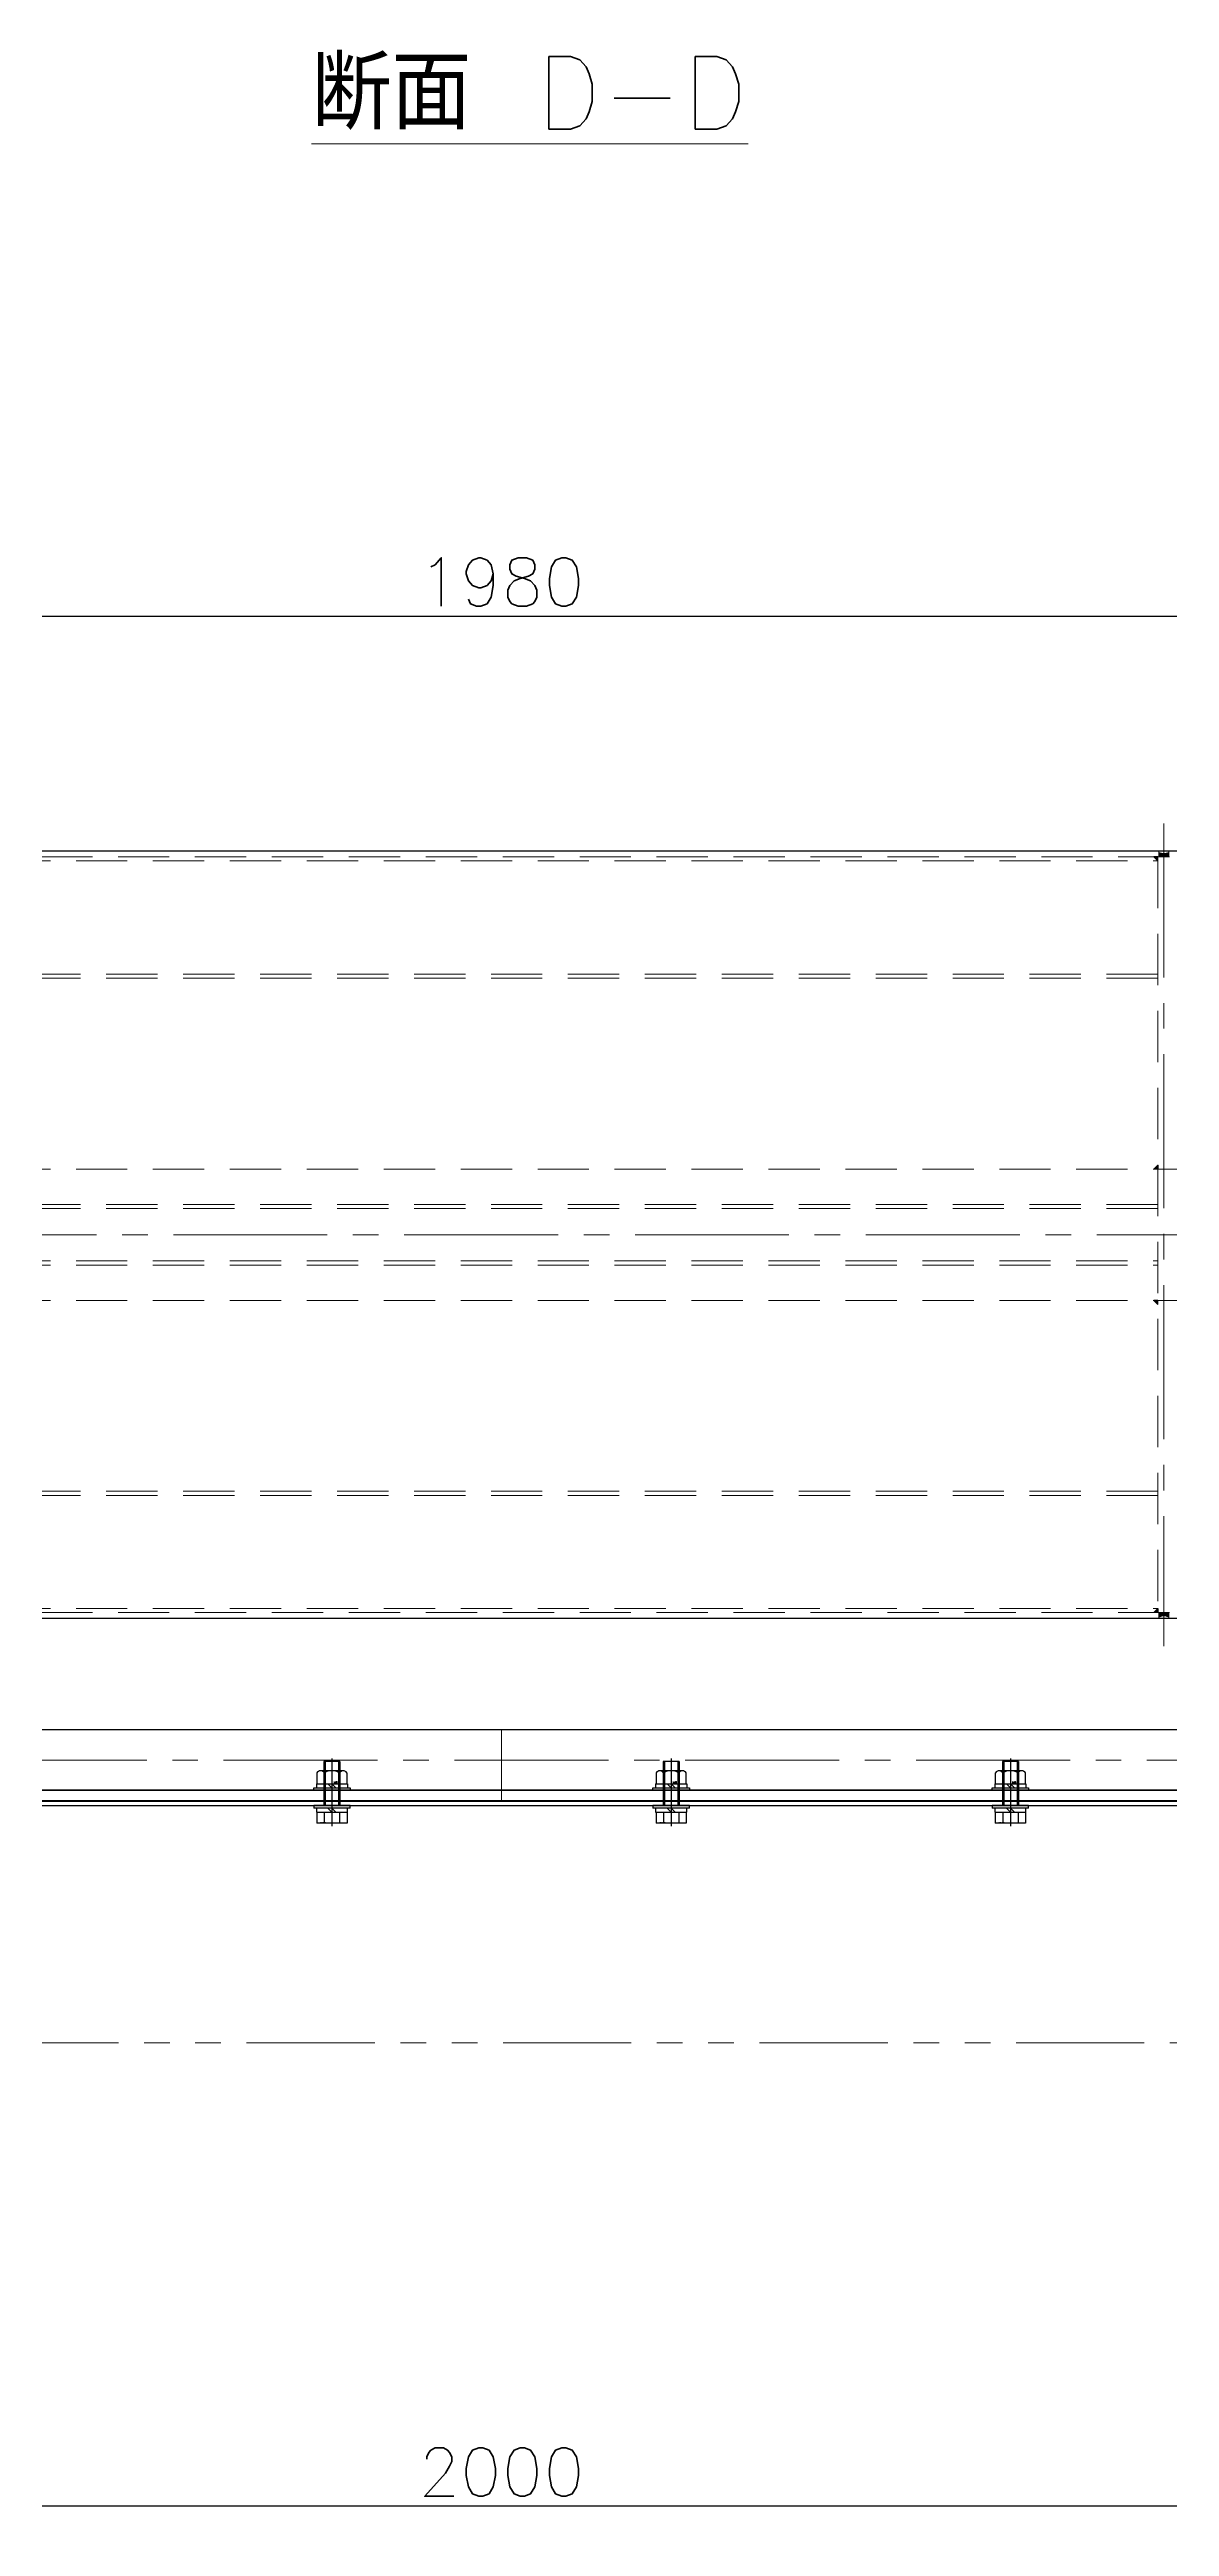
# Model space of a CAD drawing. Header units: millimetres. Extents: x -8731 to 85711, y -14522 to 31379.
# Drawn here: x -3857 to -3302, y 2365 to 3591 of the extents above; entities that cross this region are included whole.
import ezdxf

# ---------------------------------------------------------------- set-up
doc = ezdxf.new("R2010")
doc.units = ezdxf.units.MM
doc.header["$LTSCALE"] = 4
doc.header["$PDMODE"] = 99
doc.header["$PDSIZE"] = 1
for name, pattern in [('CENTER2', [28.575, 19.05, -3.175, 3.175, -3.175]), ('HIDDEN', [9.525, 6.35, -3.175]), ('PHANTOM2', [31.75, 15.875, -3.175, 3.175, -3.175, 3.175, -3.175])]:
    doc.linetypes.add(name, pattern=pattern)
for name, color, linetype, lineweight in [('04_HIDDEN', 2, 'HIDDEN', 13), ('05_CENTER', 4, 'CENTER2', 13), ('06_PHANTOM', 2, 'PHANTOM2', 13), ('08_DIM', 3, 'Continuous', 13)]:
    doc.layers.add(name, color=color, linetype=linetype, lineweight=lineweight)
doc.layers.add('10_DRAFT', color=8, linetype='Continuous', lineweight=0, plot=False)
doc.styles.add('KSS_TXT', font='txt.shx', dxfattribs={"bigfont": 'extfont2.shx'})
doc.styles.add('KSS_TXT_L', font='txt.shx', dxfattribs={"height": 9, "bigfont": 'extfont2.shx'})
doc.dimstyles.new('KSS_DIM', dxfattribs={"dimscale": 3, "dimtxt": 3, "dimasz": 2.5, "dimexe": 1.25, "dimexo": 0.625, "dimtad": 1, "dimdsep": 46, "dimtxsty": 'KSS_TXT', "dimblk": 'OPEN30', "dimcen": 0, "dimazin": 2, "dimtfac": 0.75, "dimtmove": 0, "dimatfit": 3, "dimldrblk": 'OPEN30', "dimfxl": 1, "dimtolj": 1, "dimarcsym": 0})

# ---------------------------------------------------------------- blocks, each defined once
blk = doc.blocks.new('A$C35A251B1_1_1_1')
at = {"color": 0}
blk.add_lwpolyline([(-945, 0.3), (-945, 0), (945, 0), (945, 0.3)], close=True, dxfattribs=at)
at = {"layer": '10_DRAFT'}
for p, q in [((-84, 0), (-84, 0.3)), ((84, 0), (84, 0.3)), ((252, 0), (252, 0.3))]:
    blk.add_line(p, q, dxfattribs=at)
blk = doc.blocks.new('A$C39886CB1_1_1_1')
at = {"color": 0}
for points in [[(-945, 0), (945, 0), (945, -5), (-945, -5)], [(-1073, -5), (1073, -5), (1075, -7), (1075, -33), (1073, -35), (-1073, -35), (-1075, -33), (-1075, -7)]]:
    blk.add_lwpolyline(points, close=True, dxfattribs=at)
at = {"layer": '05_CENTER'}
for p, q in [((-84, -9.2), (-84, 3.9)), ((84, -9.2), (84, 3.9)), ((252, -9.2), (252, 3.9)), ((1081.6, -20), (-1081, -20))]:
    blk.add_line(p, q, dxfattribs=at)
at = {"layer": '10_DRAFT'}
blk.add_line((0, -35), (0, 0), dxfattribs=at)
blk = doc.blocks.new('A$C1204623A_1_1_1')
at = {"color": 0}
blk.add_lwpolyline([(945, -2), (945, 0), (-945, 0), (-945, -2)], close=True, dxfattribs=at)
at = {"layer": '05_CENTER'}
for p, q in [((-84, 2.6), (-84, -4.7)), ((84, 2.6), (84, -4.7)), ((252, 2.6), (252, -4.7))]:
    blk.add_line(p, q, dxfattribs=at)
blk = doc.blocks.new('A$C46CB4146_1_1_1')
at = {"color": 0}
for p, q in [((-9, 1.2), (9, 1.2)), ((-9, 1.2), (-9, 0)), ((-7.7, 3.2), (-7.7, 1.2)), ((7.7, 3.2), (-7.7, 3.2)), ((-7.5, 8.7), (7.5, 8.7)), ((-7.5, 3.2), (-7.5, 8.7)), ((-3.8, 3.2), (-3.8, 8.7)), ((0, 1.2), (-2, 3.2)), ((0, 3.2), (2, 1.2)), ((3.8, 3.2), (3.8, 8.7)), ((7.5, 3.2), (7.5, 8.7)), ((7.7, 1.2), (7.7, 3.2)), ((9, 0), (9, 1.2)), ((-9, 0), (9, 0))]:
    blk.add_line(p, q, dxfattribs=at)
at = {"color": 0, "linetype": 'CENTER2'}
blk.add_line((0, -23.3), (0, 10.2), dxfattribs=at)
at = {"color": 0, "linetype": 'HIDDEN'}
for p, q in [((-4, -21.8), (-4, 0)), ((-3.3, -21.8), (-3.3, 0)), ((3.3, -21.8), (3.3, 0)), ((4, -21.8), (4, 0)), ((-4, -21.8), (4, -21.8))]:
    blk.add_line(p, q, dxfattribs=at)
at = {"layer": '10_DRAFT', "style": 'KSS_TXT_L'}
blk.add_text('BT-M8x25L,SW,PW', height=0.3, dxfattribs=at).set_placement((3, 8.4))
blk = doc.blocks.new('M8Nza_1_1_1')
at = {"color": 0}
for p, q in [((-7.7, 3.2), (7.7, 3.2)), ((-7.7, 3.2), (-7.7, 1.2)), ((-7.5, 8.7), (-7.5, 3.2)), ((5.6, 9.7), (-5.6, 9.7)), ((-3.8, 3.2), (-3.8, 8.7)), ((0, 1.2), (-2, 3.2)), ((0, 3.2), (2, 1.2)), ((3.7, 8.7), (3.7, 3.2)), ((7.5, 3.2), (7.5, 8.7)), ((7.7, 3.2), (7.7, 1.2))]:
    blk.add_line(p, q, dxfattribs=at)
at = {"color": 0, "linetype": 'CENTER2'}
blk.add_line((0, 9.7), (0, 0), dxfattribs=at)
at = {"color": 0}
blk.add_lwpolyline([(-9, 1.2), (9, 1.2), (9, 0), (-9, 0)], close=True, dxfattribs=at)
for centre, radius, start, end in [((-5.6, 7.4), 2.25, 33.626, 146.374), ((0, 2.2), 7.5, 60, 120), ((5.6, 7.4), 2.25, 33.626, 146.374)]:
    blk.add_arc(centre, radius, start, end, dxfattribs=at)
at = {"layer": '10_DRAFT', "style": 'KSS_TXT'}
blk.add_text('M8', height=1, dxfattribs=at).set_placement((0.9, 3.3))
blk = doc.blocks.new('A$C60FD5FF4_1')
at = {"xscale": -1, "rotation": 180}
for name, p in [('A$C39886CB1_1_1_1', (-1008, -20)), ('A$C35A251B1_1_1_1', (-1008, -20)), ('A$C35A251B1_1_1_1', (-1008, -20.3))]:
    blk.add_blockref(name, p, dxfattribs=at)
at = {"rotation": 180}
for p in [(-1092, -22.6), (-924, -22.6), (-756, -22.6)]:
    blk.add_blockref('A$C46CB4146_1_1_1', p, dxfattribs=at)
for name, p in [('M8Nza_1_1_1', (-1092, -15)), ('M8Nza_1_1_1', (-924, -15)), ('M8Nza_1_1_1', (-756, -15)), ('A$C1204623A_1_1_1', (-1008, -20.6))]:
    blk.add_blockref(name, p)
blk = doc.blocks.new('_Open30')
at = {"color": 0, "linetype": 'ByBlock', "lineweight": -2}
for p, q in [((-1, 0.268), (0, 0)), ((0, 0), (-1, -0.268)), ((0, 0), (-1, 0))]:
    blk.add_line(p, q, dxfattribs=at)
blk = doc.blocks.new('*D1421')
at = {"layer": '08_DIM', "color": 0, "lineweight": -2, "transparency": 16777216}
for p, q in [((-4623.1, 3199.4), (-4623.1, 3320.5)), ((-2663.1, 3310.5), (-4603.1, 3310.5)), ((-2643.1, 3199.4), (-2643.1, 3320.5))]:
    blk.add_line(p, q, dxfattribs=at)
at = {"layer": 'Defpoints', "color": 0, "transparency": 16777216}
for p in [(-4623.1, 3310.5), (-4623.1, 3194.4), (-2643.1, 3194.4)]:
    blk.add_point(p, dxfattribs=at)
at = {"layer": '08_DIM', "color": 0, "lineweight": -2, "transparency": 16777216, "xscale": 20, "yscale": 20, "zscale": 20, "rotation": 180}
blk.add_blockref('_Open30', (-4623.1, 3310.5), dxfattribs=at)
at = {"layer": '08_DIM', "color": 0, "lineweight": -2, "transparency": 16777216, "xscale": 20, "yscale": 20, "zscale": 20}
blk.add_blockref('_Open30', (-2643.1, 3310.5), dxfattribs=at)
at = {"layer": '08_DIM', "color": 0, "transparency": 16777216, "insert": (-3633.1, 3327.5), "char_height": 24, "attachment_point": 5, "style": 'KSS_TXT'}
blk.add_mtext('\\A1;1980', dxfattribs=at)
blk = doc.blocks.new('A$C67F20274_1_1_1')
h = blk.add_hatch(color=3)
h.dxf.hatch_style = 1
h.paths.add_polyline_path([(0, -2), (0, 0), (-2, 0)])
at = {"color": 3}
blk.add_lwpolyline([(0, 0), (-2, 0), (-2, 0), (0, -2)], close=True, dxfattribs=at)
blk = doc.blocks.new('A$C715E4393_1_1_1')
h = blk.add_hatch(color=3)
h.dxf.hatch_style = 1
h.paths.add_polyline_path([(325.5, 187), (325.5, 189.2, 0.11176), (328, 188.6), (328, 187)])
h.paths.add_polyline_path([(328, 187), (328, 188.6, 0.111762), (330.5, 189.2), (330.5, 187)])
h = blk.add_hatch(color=3)
h.dxf.hatch_style = 1
h.paths.add_polyline_path([(330.5, -187), (330.5, -189.2, 0.11176), (328, -188.6), (328, -187)])
h.paths.add_polyline_path([(328, -187), (328, -188.6, 0.111762), (325.5, -189.2), (325.5, -187)])
at = {"color": 0}
blk.add_lwpolyline([(-990, 190), (990, 190), (990, -190), (-990, -190)], close=True, dxfattribs=at)
at = {"color": 3}
for centre, start, end in [((328, 194.5), 244.4921, 295.5079), ((328, -194.5), 64.4921, 115.5079)]:
    blk.add_arc(centre, 5.81, start, end, dxfattribs=at)
at = {"layer": '04_HIDDEN'}
for p, q in [((-990, 187), (990, 187)), ((-325, 185), (325, 185)), ((325, 187), (325, -187)), ((325.5, 190), (325.5, 187)), ((330.5, 190), (330.5, 187)), ((325, 129), (-325, 129)), ((325, 127), (-325, 127)), ((-325, 32.5), (990, 32.5)), ((325, 15), (-325, 15)), ((325, 13), (-325, 13)), ((-325, -13), (325, -13)), ((-325, -15), (325, -15)), ((-325, -32.5), (990, -32.5)), ((325, -127), (-325, -127)), ((325, -129), (-325, -129)), ((-990, -187), (990, -187)), ((-325, -185), (325, -185)), ((325.5, -190), (325.5, -187)), ((330.5, -190), (330.5, -187))]:
    blk.add_line(p, q, dxfattribs=at)
at = {"layer": '05_CENTER'}
for p, q in [((328, 203.6), (328, -203.6)), ((-1419.8, 0), (1090.8, 0))]:
    blk.add_line(p, q, dxfattribs=at)
for p in [(325, 187), (325, -32.5)]:
    blk.add_blockref('A$C67F20274_1_1_1', p)
at = {"xscale": -1, "rotation": 180}
for p in [(325, 32.5), (325, -187)]:
    blk.add_blockref('A$C67F20274_1_1_1', p, dxfattribs=at)
blk = doc.blocks.new('*D2030')
at = {"layer": '08_DIM', "color": 0, "lineweight": -2, "transparency": 16777216}
for p, q in [((-4633.1, 2499.4), (-4633.1, 2365)), ((-2633.1, 2499.4), (-2633.1, 2365)), ((-2653.1, 2375), (-4613.1, 2375))]:
    blk.add_line(p, q, dxfattribs=at)
at = {"layer": 'Defpoints', "color": 0, "transparency": 16777216}
for p in [(-4633.1, 2504.4), (-2633.1, 2504.4), (-4633.1, 2375)]:
    blk.add_point(p, dxfattribs=at)
at = {"layer": '08_DIM', "color": 0, "lineweight": -2, "transparency": 16777216, "xscale": 20, "yscale": 20, "zscale": 20, "rotation": 180}
blk.add_blockref('_Open30', (-4633.1, 2375), dxfattribs=at)
at = {"layer": '08_DIM', "color": 0, "lineweight": -2, "transparency": 16777216, "xscale": 20, "yscale": 20, "zscale": 20}
blk.add_blockref('_Open30', (-2633.1, 2375), dxfattribs=at)
at = {"layer": '08_DIM', "color": 0, "transparency": 16777216, "insert": (-3633.1, 2392), "char_height": 24, "attachment_point": 5, "style": 'KSS_TXT'}
blk.add_mtext('\\A1;2000', dxfattribs=at)

msp = doc.modelspace()

# ---------------------------------------------------------------- linework, layer by layer
at = {"layer": '06_PHANTOM'}
msp.add_line((-2044.84639, 2604.41534), (-5135.29618, 2604.41534), dxfattribs=at)

# ---------------------------------------------------------------- block references
for name, p in [('A$C715E4393_1_1_1', (-3633.12248, 3004.41534)), ('A$C60FD5FF4_1', (-2625.12248, 2744.41534))]:
    msp.add_blockref(name, p)

# ---------------------------------------------------------------- texts
at = {"layer": '08_DIM', "style": 'KSS_TXT'}
msp.add_text('%%u断面 D-D', height=36, dxfattribs=at).set_placement((-3727.22418, 3551.61918))

# ---------------------------------------------------------------- dimensions: what is measured, and where the dimension line sits
at = {"layer": '08_DIM'}
for base, p1, p2, override, picture, middle in [((-4623.12248, 3310.52369), (-2643.12248, 3194.41534), (-4623.12248, 3194.41534), {"dimscale": 8, "dimarcsym": 1}, '*D1421', (-3633.12248, 3327.52369)), ((-4633.12248, 2375.03315), (-2633.12248, 2504.41534), (-4633.12248, 2504.41534), {"dimscale": 8}, '*D2030', (-3633.12248, 2392.03315))]:
    dim = msp.add_linear_dim(base=base, p1=p1, p2=p2, angle=180, dimstyle='KSS_DIM', override=override, dxfattribs=at)
    dim.commit()
    dim.dimension.update_dxf_attribs({"geometry": picture, "text_midpoint": middle})

doc.saveas('drawing.dxf')
